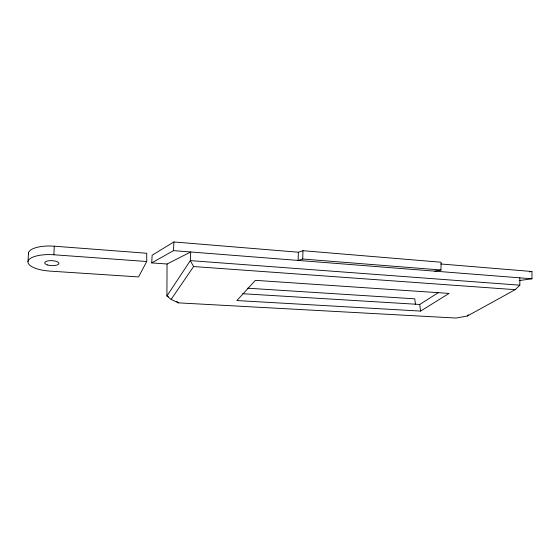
<?xml version="1.0" encoding="UTF-8"?>
<svg xmlns="http://www.w3.org/2000/svg" width="560" height="560" viewBox="0 0 560 560"><rect width="100%" height="100%" fill="white"/><g stroke="black" fill="none" stroke-linecap="round" stroke-linejoin="round"><path stroke-width="0.84" d="M146.727 261.506L53.872 254.765A23.716 8.274 2.6 0 0 28.042 261.289A23.716 8.274 2.6 0 0 49.924 271.11L138.551 276.913L146.727 261.506L146.734 253.253L54.271 246.19A23.618 8.456 2.8 0 0 28.623 254.52M434.791 271.152L441 269.997L441.049 262.227L302.967 250.705L298.361 252.224L173.908 241.948L152.131 255.241L151.739 262.906L167.055 264.012L190.701 251.979L190.316 260.617L166.901 295.981L171.136 299.369L178.262 302.855L456.064 318.052L467.411 315.994L515.179 289.667L519.862 285.18L519.813 277.83M298.361 252.224L298.13 260.421L302.736 259.021L441 269.997M302.736 259.021L302.967 250.705M53.872 254.765L54.271 246.19M151.739 262.906L173.502 250.635L173.908 241.948M167.055 264.012L166.901 295.981L168.378 296.716M28 261.499L28.504 253.029M467.411 315.994L468.216 314.685M171.136 299.369L193.599 266.546L515.179 289.667M242.69 293.72L419.72 304.465L438.627 292.446M420.581 311.08L449.092 293.412L255.395 280.343L236.887 300.552L420.581 311.08L419.72 304.465M529.368 271.894L531.944 271.502L532 278.789L519.127 280.567M247.625 288.204L414.757 298.816L415.485 304.514M519.862 285.18L190.316 260.617L193.599 266.546M173.502 250.635L532 278.789M440.916 263.984L531.944 271.502M176.778 301.357L178.262 302.855M47.733 264.992A7.112 2.478 2.6 0 0 58.905 263.627A7.112 2.478 2.6 0 0 48.853 260.75A7.112 2.478 2.6 0 0 47.733 264.992"/></g></svg>
